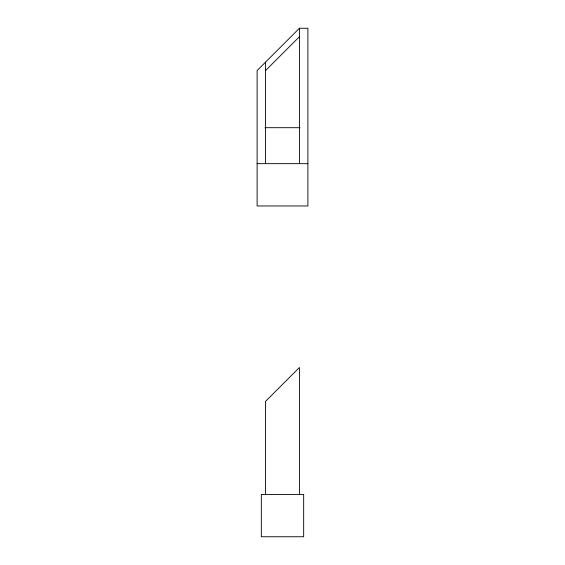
<?xml version="1.0" encoding="UTF-8"?>
<svg xmlns="http://www.w3.org/2000/svg" width="565" height="565" viewBox="0 0 565 565"><rect width="100%" height="100%" fill="white"/><g stroke="black" fill="none" stroke-linecap="round" stroke-linejoin="round"><path stroke-width="0.85" d="M299.429 28.25L257.11 70.561L257.11 205.971L307.89 205.971L307.89 28.25L299.429 28.25L299.429 163.659M265.571 70.561L299.429 36.711M264.992 127.69L300.008 127.69M257.11 163.659L307.89 163.659M299.429 494.439L299.429 367.49L265.571 401.341L265.571 494.439M265.571 62.101L265.571 163.659M303.659 494.439L261.341 494.439L261.341 536.75L303.659 536.75L303.659 494.439"/></g></svg>
